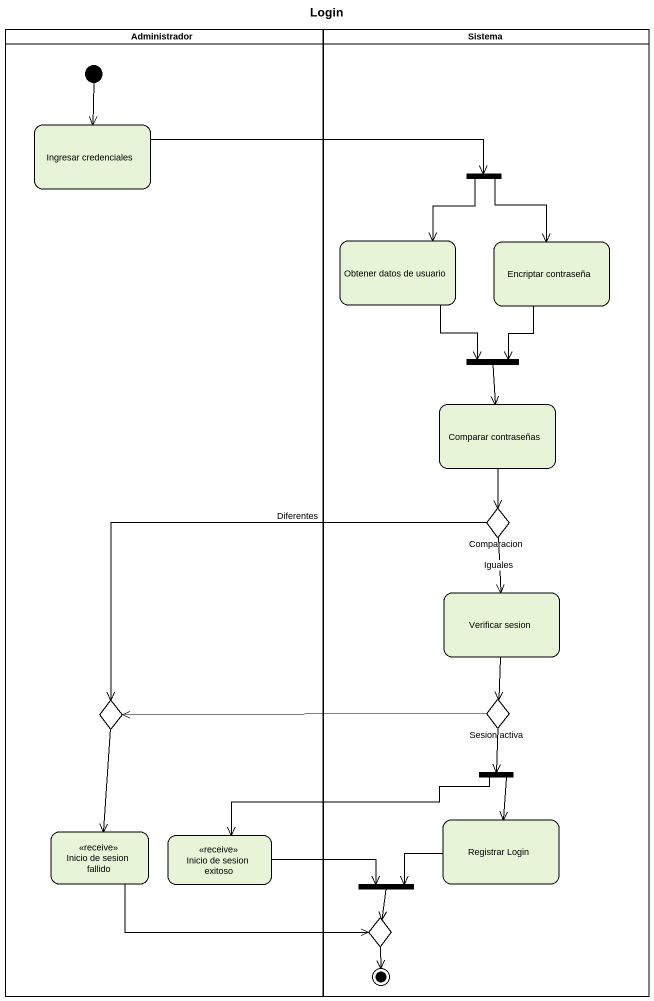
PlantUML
@startuml
title Login
hide empty description
state Administrador <<partition>> {
  state "Ingresar credenciales" as Ingresar_credenciales
  state choice1 <<choice>>
  state "Inicio de sesion fallido" as Inicio_de_sesion_fallido <<receive>>
  state "Inicio de sesion exitoso" as Inicio_de_sesion_exitoso <<receive>>
  [*] --> Ingresar_credenciales
}
state Sistema <<partition>> {
  state fork1 <<fork>>
  state "Obtener datos de usuario" as Obtener_datos_de_usuario
  state "Encriptar contraseña" as Encriptar_contraseña
  state fork2 <<join>>
  state "Comparar contraseñas" as Comparar_contraseñas
  state Comparacion <<choice>>
  state "Verificar sesion" as Verificar_sesion
  state "Sesion activa" as Sesion_activa <<choice>>
  state fork3 <<fork>>
  state "Registrar Login" as Registrar_Login
  state fork4 <<join>>
  state choice2 <<choice>>
  choice2 --> [*]
}
Ingresar_credenciales -right-> fork1
fork1 --> Obtener_datos_de_usuario
fork1 --> Encriptar_contraseña
Obtener_datos_de_usuario --> fork2
Encriptar_contraseña --> fork2
fork2 --> Comparar_contraseñas
Comparar_contraseñas --> Comparacion
Comparacion --> Verificar_sesion : Iguales
Comparacion -left-> choice1 : Diferentes
Verificar_sesion --> Sesion_activa
choice1 --> Inicio_de_sesion_fallido
Sesion_activa -left-> choice1
Sesion_activa --> fork3
fork3 --> Registrar_Login
fork3 -left-> Inicio_de_sesion_exitoso
Registrar_Login -left-> fork4
Inicio_de_sesion_fallido -right-> choice2
Inicio_de_sesion_exitoso -right-> fork4
fork4 --> choice2
@enduml
